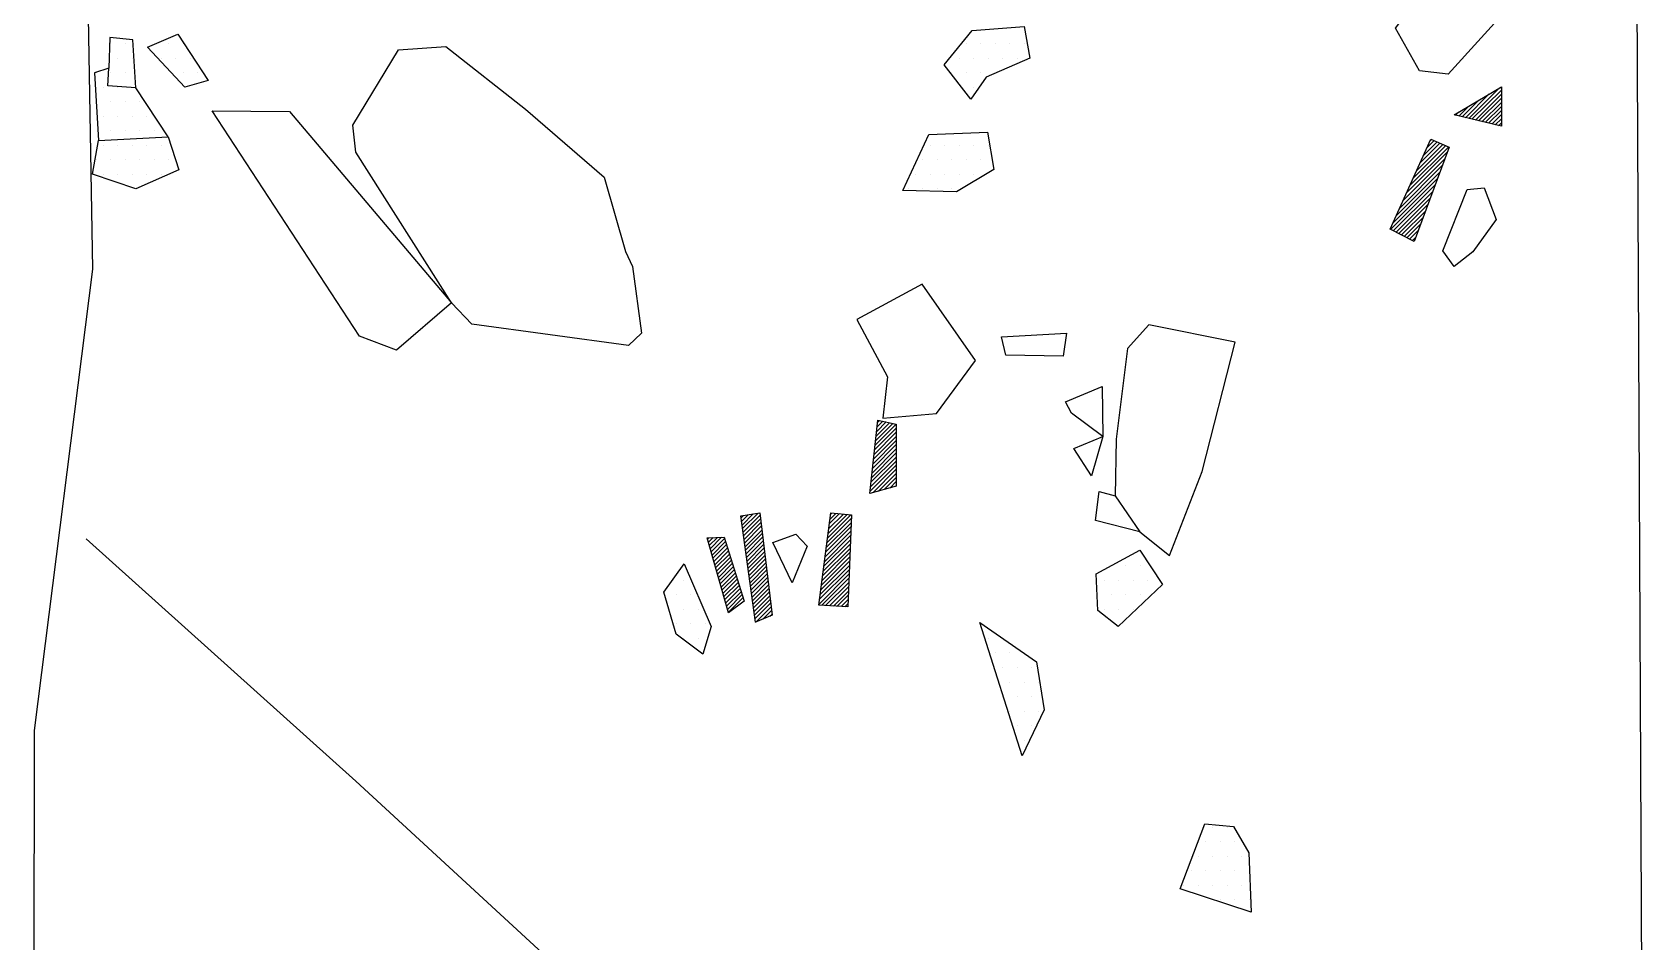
# Model space of a CAD drawing. Header units: metres. Extents: x -3.85 to -2.47, y -18.86 to -15.39.
# Drawn here: x -3.855 to -2.466, y -17.674 to -16.89 of the extents above; entities that cross this region are included whole.
import ezdxf

# ---------------------------------------------------------------- set-up
doc = ezdxf.new("R2010")
doc.units = ezdxf.units.M
doc.header["$LTSCALE"] = 25
doc.header["$MEASUREMENT"] = 0
doc.linetypes.add('STRICHPUNKTX2', pattern=[2, 1, -0.5, 0, -0.5])
doc.layers.get('0').update_dxf_attribs({"linetype": 'CONTINUOUS'})
for name, color, linetype in [('BEFUND', 1, 'CONTINUOUS'), ('GRABUNGSGRENZE', 3, 'STRICHPUNKTX2'), ('KNOCHEN', 2, 'CONTINUOUS'), ('KNOCHENSCHRAFF', 2, 'CONTINUOUS'), ('STEINE', 4, 'CONTINUOUS'), ('STEINESCHRAFF', 4, 'CONTINUOUS')]:
    doc.layers.add(name, color=color, linetype=linetype)

# ---------------------------------------------------------------- blocks, each defined once
blk = doc.blocks.new('*X3')
at = {"color": 0}
for p, q in [((-261.71, -1696.43), (-259.06, -1693.78)), ((-261.43, -1696.5), (-258.9, -1693.98)), ((-262.57, -1696.23), (-261.71, -1695.37)), ((-262.29, -1696.3), (-260.83, -1694.84)), ((-262, -1696.37), (-259.95, -1694.31)), ((-261.14, -1696.57), (-258.9, -1694.33)), ((-260.86, -1696.64), (-258.9, -1694.68)), ((-260.57, -1696.71), (-258.9, -1695.04)), ((-260.29, -1696.77), (-258.9, -1695.39)), ((-262.86, -1696.16), (-262.6, -1695.9)), ((-260, -1696.84), (-258.9, -1695.75)), ((-259.71, -1696.91), (-258.9, -1696.1)), ((-259.43, -1696.98), (-258.9, -1696.45)), ((-259.14, -1697.05), (-258.9, -1696.81)), ((-265.31, -1698.96), (-264.68, -1698.34)), ((-265.01, -1698.32), (-264.93, -1698.24)), ((-267.07, -1702.85), (-263.56, -1699.34)), ((-266.78, -1702.2), (-263.44, -1698.86)), ((-266.48, -1701.56), (-263.69, -1698.76)), ((-266.19, -1700.91), (-263.94, -1698.66)), ((-265.89, -1700.26), (-264.19, -1698.55)), ((-265.6, -1699.61), (-264.43, -1698.45)), ((-267.95, -1704.79), (-264.18, -1701.02)), ((-267.66, -1704.15), (-263.97, -1700.46)), ((-267.36, -1703.5), (-263.76, -1699.9)), ((-268.44, -1705.99), (-264.59, -1702.14)), ((-268.25, -1705.44), (-264.38, -1701.58)), ((-268.21, -1706.11), (-264.79, -1702.7)), ((-267.97, -1706.23), (-265, -1703.26)), ((-267.74, -1706.35), (-265.21, -1703.82)), ((-267.51, -1706.47), (-265.41, -1704.38)), ((-267.27, -1706.59), (-265.62, -1704.94)), ((-267.04, -1706.71), (-265.83, -1705.5)), ((-266.81, -1706.83), (-266.03, -1706.06)), ((-266.57, -1706.95), (-266.24, -1706.62)), ((-312.91, -1725), (-311.04, -1723.13)), ((-312.86, -1724.6), (-311.04, -1722.78)), ((-312.82, -1724.2), (-311.33, -1722.72)), ((-312.77, -1723.8), (-311.62, -1722.65)), ((-312.73, -1723.41), (-311.91, -1722.59)), ((-312.68, -1723.01), (-312.2, -1722.52)), ((-312.64, -1722.61), (-312.49, -1722.46)), ((-313.09, -1726.59), (-311.04, -1724.54)), ((-313.04, -1726.2), (-311.04, -1724.19)), ((-313, -1725.8), (-311.04, -1723.84)), ((-312.95, -1725.4), (-311.04, -1723.48)), ((-313.27, -1728.19), (-311.04, -1725.96)), ((-313.22, -1727.79), (-311.04, -1725.61)), ((-313.18, -1727.39), (-311.04, -1725.25)), ((-313.13, -1726.99), (-311.04, -1724.9)), ((-313.31, -1728.59), (-311.04, -1726.31)), ((-313.04, -1728.67), (-311.04, -1726.67)), ((-312.56, -1728.54), (-311.04, -1727.02)), ((-312.08, -1728.41), (-311.04, -1727.37)), ((-311.59, -1728.28), (-311.04, -1727.73)), ((-311.11, -1728.15), (-311.04, -1728.08)), ((-324.42, -1730.85), (-324.21, -1730.65)), ((-324.37, -1731.16), (-323.79, -1730.58)), ((-324.33, -1731.47), (-323.37, -1730.51)), ((-324.29, -1731.78), (-322.95, -1730.45)), ((-324.24, -1732.09), (-322.78, -1730.63)), ((-324.2, -1732.4), (-322.75, -1730.95)), ((-324.16, -1732.71), (-322.71, -1731.26)), ((-324.12, -1733.03), (-322.67, -1731.58)), ((-317.13, -1733.82), (-314.95, -1731.64)), ((-317.08, -1733.41), (-314.94, -1731.27)), ((-317.03, -1733.01), (-314.92, -1730.9)), ((-316.97, -1732.6), (-314.95, -1730.58)), ((-316.92, -1732.2), (-315.27, -1730.55)), ((-316.87, -1731.79), (-315.6, -1730.52)), ((-316.82, -1731.38), (-315.93, -1730.49)), ((-316.77, -1730.98), (-316.25, -1730.47)), ((-316.71, -1730.57), (-316.58, -1730.44)), ((-327.31, -1732.69), (-327.19, -1732.56)), ((-327.23, -1732.96), (-326.82, -1732.55)), ((-327.16, -1733.24), (-326.45, -1732.54)), ((-327.08, -1733.51), (-326.09, -1732.52)), ((-327, -1733.79), (-325.83, -1732.62)), ((-326.92, -1734.06), (-325.75, -1732.89)), ((-324.07, -1733.34), (-322.63, -1731.9)), ((-324.03, -1733.65), (-322.59, -1732.21)), ((-323.99, -1733.96), (-322.56, -1732.53)), ((-323.94, -1734.27), (-322.52, -1732.84)), ((-317.29, -1735.03), (-314.99, -1732.74)), ((-317.23, -1734.63), (-314.98, -1732.38)), ((-317.18, -1734.22), (-314.97, -1732.01)), ((-326.84, -1734.34), (-325.66, -1733.16)), ((-326.77, -1734.61), (-325.58, -1733.43)), ((-326.69, -1734.89), (-325.5, -1733.7)), ((-326.61, -1735.17), (-325.41, -1733.97)), ((-326.53, -1735.44), (-325.33, -1734.24)), ((-323.9, -1734.58), (-322.48, -1733.16)), ((-323.86, -1734.89), (-322.44, -1733.47)), ((-323.81, -1735.2), (-322.4, -1733.79)), ((-323.77, -1735.51), (-322.36, -1734.1)), ((-323.73, -1735.82), (-322.33, -1734.42)), ((-317.49, -1736.66), (-315.05, -1734.21)), ((-317.44, -1736.25), (-315.04, -1733.85)), ((-317.39, -1735.85), (-315.02, -1733.48)), ((-317.34, -1735.44), (-315.01, -1733.11)), ((-326.45, -1735.72), (-325.24, -1734.51)), ((-326.37, -1735.99), (-325.16, -1734.77)), ((-326.3, -1736.27), (-325.07, -1735.04)), ((-326.22, -1736.54), (-324.99, -1735.31)), ((-326.14, -1736.82), (-324.9, -1735.58)), ((-326.06, -1737.09), (-324.82, -1735.85)), ((-323.68, -1736.13), (-322.29, -1734.73)), ((-323.64, -1736.44), (-322.25, -1735.05)), ((-323.6, -1736.75), (-322.21, -1735.36)), ((-323.55, -1737.06), (-322.17, -1735.68)), ((-317.7, -1738.28), (-315.11, -1735.69)), ((-317.65, -1737.87), (-315.09, -1735.32)), ((-317.6, -1737.47), (-315.08, -1734.95)), ((-317.55, -1737.06), (-315.07, -1734.58)), ((-325.98, -1737.37), (-324.73, -1736.12)), ((-325.91, -1737.64), (-324.65, -1736.39)), ((-325.83, -1737.92), (-324.56, -1736.66)), ((-325.75, -1738.2), (-324.48, -1736.93)), ((-325.67, -1738.47), (-324.39, -1737.19)), ((-323.51, -1737.37), (-322.13, -1735.99)), ((-323.47, -1737.68), (-322.1, -1736.31)), ((-323.43, -1737.99), (-322.06, -1736.62)), ((-323.38, -1738.3), (-322.02, -1736.94)), ((-317.46, -1738.39), (-315.12, -1736.05)), ((-317.13, -1738.41), (-315.14, -1736.42)), ((-316.79, -1738.43), (-315.15, -1736.79)), ((-316.46, -1738.45), (-315.16, -1737.16)), ((-325.59, -1738.75), (-324.31, -1737.46)), ((-325.52, -1739.02), (-324.23, -1737.73)), ((-324.23, -1738.09), (-324.14, -1738)), ((-323.34, -1738.61), (-321.98, -1737.26)), ((-323.3, -1738.92), (-321.94, -1737.57)), ((-323.25, -1739.23), (-321.9, -1737.89)), ((-323.21, -1739.54), (-321.87, -1738.2)), ((-323.17, -1739.86), (-321.83, -1738.52)), ((-316.13, -1738.47), (-315.18, -1737.52)), ((-315.8, -1738.49), (-315.19, -1737.89)), ((-315.46, -1738.51), (-315.21, -1738.26)), ((-322.55, -1739.59), (-321.79, -1738.83)), ((-321.93, -1739.32), (-321.75, -1739.15))]:
    blk.add_line(p, q, dxfattribs=at)
blk = doc.blocks.new('*X6')
at = {"color": 0}
for p, q in [((-378.75, -1690), (-378.75, -1690)), ((-377.5, -1690), (-377.5, -1690)), ((-373.75, -1690), (-373.75, -1690)), ((-372.5, -1690), (-372.5, -1690)), ((-305, -1690), (-305, -1690)), ((-303.75, -1690), (-303.75, -1690)), ((-302.5, -1690), (-302.5, -1690)), ((-301.25, -1690), (-301.25, -1690)), ((-300, -1690), (-300, -1690)), ((-378.125, -1691.25), (-378.125, -1691.25)), ((-376.875, -1691.25), (-376.875, -1691.25)), ((-374.375, -1691.25), (-374.375, -1691.25)), ((-373.125, -1691.25), (-373.125, -1691.25)), ((-371.875, -1691.25), (-371.875, -1691.25)), ((-305.625, -1691.25), (-305.625, -1691.25)), ((-304.375, -1691.25), (-304.375, -1691.25)), ((-303.125, -1691.25), (-303.125, -1691.25)), ((-301.875, -1691.25), (-301.875, -1691.25)), ((-300.625, -1691.25), (-300.625, -1691.25)), ((-380, -1692.5), (-380, -1692.5)), ((-378.75, -1692.5), (-378.75, -1692.5)), ((-377.5, -1692.5), (-377.5, -1692.5)), ((-372.5, -1692.5), (-372.5, -1692.5)), ((-371.25, -1692.5), (-371.25, -1692.5)), ((-306.25, -1692.5), (-306.25, -1692.5)), ((-305, -1692.5), (-305, -1692.5)), ((-303.75, -1692.5), (-303.75, -1692.5)), ((-302.5, -1692.5), (-302.5, -1692.5)), ((-379.375, -1693.75), (-379.375, -1693.75)), ((-378.125, -1693.75), (-378.125, -1693.75)), ((-376.875, -1693.75), (-376.875, -1693.75)), ((-304.375, -1693.75), (-304.375, -1693.75)), ((-378.75, -1695), (-378.75, -1695)), ((-377.5, -1695), (-377.5, -1695)), ((-376.25, -1695), (-376.25, -1695)), ((-379.375, -1696.25), (-379.375, -1696.25)), ((-378.125, -1696.25), (-378.125, -1696.25)), ((-376.875, -1696.25), (-376.875, -1696.25)), ((-375.625, -1696.25), (-375.625, -1696.25)), ((-378.75, -1697.5), (-378.75, -1697.5)), ((-377.5, -1697.5), (-377.5, -1697.5)), ((-376.25, -1697.5), (-376.25, -1697.5)), ((-375, -1697.5), (-375, -1697.5)), ((-379.375, -1698.75), (-379.375, -1698.75)), ((-378.125, -1698.75), (-378.125, -1698.75)), ((-376.875, -1698.75), (-376.875, -1698.75)), ((-375.625, -1698.75), (-375.625, -1698.75)), ((-374.375, -1698.75), (-374.375, -1698.75)), ((-308.125, -1698.75), (-308.125, -1698.75)), ((-306.875, -1698.75), (-306.875, -1698.75)), ((-305.625, -1698.75), (-305.625, -1698.75)), ((-304.375, -1698.75), (-304.375, -1698.75)), ((-303.125, -1698.75), (-303.125, -1698.75)), ((-380, -1700), (-380, -1700)), ((-378.75, -1700), (-378.75, -1700)), ((-377.5, -1700), (-377.5, -1700)), ((-376.25, -1700), (-376.25, -1700)), ((-375, -1700), (-375, -1700)), ((-373.75, -1700), (-373.75, -1700)), ((-308.75, -1700), (-308.75, -1700)), ((-307.5, -1700), (-307.5, -1700)), ((-306.25, -1700), (-306.25, -1700)), ((-305, -1700), (-305, -1700)), ((-303.75, -1700), (-303.75, -1700)), ((-379.375, -1701.25), (-379.375, -1701.25)), ((-378.125, -1701.25), (-378.125, -1701.25)), ((-376.875, -1701.25), (-376.875, -1701.25)), ((-375.625, -1701.25), (-375.625, -1701.25)), ((-374.375, -1701.25), (-374.375, -1701.25)), ((-310, -1702.5), (-310, -1702.5)), ((-309.375, -1701.25), (-309.375, -1701.25)), ((-308.75, -1702.5), (-308.75, -1702.5)), ((-308.125, -1701.25), (-308.125, -1701.25)), ((-307.5, -1702.5), (-307.5, -1702.5)), ((-306.875, -1701.25), (-306.875, -1701.25)), ((-306.25, -1702.5), (-306.25, -1702.5)), ((-305.625, -1701.25), (-305.625, -1701.25)), ((-304.375, -1701.25), (-304.375, -1701.25)), ((-292.5, -1735), (-292.5, -1735)), ((-291.25, -1735), (-291.25, -1735)), ((-290, -1735), (-290, -1735)), ((-329.375, -1736.25), (-329.375, -1736.25)), ((-293.125, -1736.25), (-293.125, -1736.25)), ((-291.875, -1736.25), (-291.875, -1736.25)), ((-290.625, -1736.25), (-290.625, -1736.25)), ((-289.375, -1736.25), (-289.375, -1736.25)), ((-330, -1737.5), (-330, -1737.5)), ((-328.75, -1737.5), (-328.75, -1737.5)), ((-292.5, -1737.5), (-292.5, -1737.5)), ((-291.25, -1737.5), (-291.25, -1737.5)), ((-290, -1737.5), (-290, -1737.5)), ((-330, -1740), (-330, -1740)), ((-329.375, -1738.75), (-329.375, -1738.75)), ((-328.75, -1740), (-328.75, -1740)), ((-328.125, -1738.75), (-328.125, -1738.75)), ((-327.5, -1740), (-327.5, -1740)), ((-303.75, -1740), (-303.75, -1740)), ((-293.125, -1738.75), (-293.125, -1738.75)), ((-291.875, -1738.75), (-291.875, -1738.75)), ((-290.625, -1738.75), (-290.625, -1738.75)), ((-329.375, -1741.25), (-329.375, -1741.25)), ((-328.125, -1741.25), (-328.125, -1741.25)), ((-303.125, -1741.25), (-303.125, -1741.25)), ((-301.875, -1741.25), (-301.875, -1741.25)), ((-302.5, -1742.5), (-302.5, -1742.5)), ((-301.25, -1742.5), (-301.25, -1742.5)), ((-301.875, -1743.75), (-301.875, -1743.75)), ((-300.625, -1743.75), (-300.625, -1743.75)), ((-299.375, -1743.75), (-299.375, -1743.75)), ((-301.25, -1745), (-301.25, -1745)), ((-300, -1745), (-300, -1745)), ((-298.75, -1745), (-298.75, -1745)), ((-300.625, -1746.25), (-300.625, -1746.25)), ((-299.375, -1746.25), (-299.375, -1746.25)), ((-301.25, -1747.5), (-301.25, -1747.5)), ((-300, -1747.5), (-300, -1747.5)), ((-298.75, -1747.5), (-298.75, -1747.5)), ((-300.625, -1748.75), (-300.625, -1748.75)), ((-299.375, -1748.75), (-299.375, -1748.75)), ((-300, -1750), (-300, -1750)), ((-283.75, -1757.5), (-283.75, -1757.5)), ((-282.5, -1757.5), (-282.5, -1757.5)), ((-284.375, -1758.75), (-284.375, -1758.75)), ((-283.125, -1758.75), (-283.125, -1758.75)), ((-281.875, -1758.75), (-281.875, -1758.75)), ((-285, -1760), (-285, -1760)), ((-283.75, -1760), (-283.75, -1760)), ((-282.5, -1760), (-282.5, -1760)), ((-281.25, -1760), (-281.25, -1760)), ((-285.625, -1761.25), (-285.625, -1761.25)), ((-284.375, -1761.25), (-284.375, -1761.25)), ((-283.125, -1761.25), (-283.125, -1761.25)), ((-281.875, -1761.25), (-281.875, -1761.25)), ((-280.625, -1761.25), (-280.625, -1761.25)), ((-286.25, -1762.5), (-286.25, -1762.5)), ((-285, -1762.5), (-285, -1762.5)), ((-283.75, -1762.5), (-283.75, -1762.5)), ((-282.5, -1762.5), (-282.5, -1762.5)), ((-281.25, -1762.5), (-281.25, -1762.5)), ((-283.125, -1763.75), (-283.125, -1763.75)), ((-281.875, -1763.75), (-281.875, -1763.75)), ((-280.625, -1763.75), (-280.625, -1763.75))]:
    blk.add_line(p, q, dxfattribs=at)

msp = doc.modelspace()

# ---------------------------------------------------------------- linework, layer by layer
at = {"layer": 'BEFUND'}
msp.add_lwpolyline([(-2.4699, -18.0927), (-2.7155, -17.9647), (-2.9086, -17.8908), (-3.1812, -17.7986), (-3.3713, -17.7242), (-3.5762, -17.5356), (-3.8085, -17.3267)], dxfattribs=at)
at = {"layer": 'GRABUNGSGRENZE', "flags": 128}
msp.add_lwpolyline([(-3.8319, -15.4034), (-3.8029, -17.0943), (-3.8534, -17.4918), (-3.855, -18.856), (-2.4663, -18.0932), (-2.4784, -15.4127)], dxfattribs=at)
at = {"layer": 'KNOCHEN'}
for points in [[(-2.6298, -16.9613), (-2.589, -16.9369), (-2.589, -16.971), (-2.6298, -16.9613)], [(-2.6849, -17.0597), (-2.6497, -16.9822), (-2.6339, -16.9889), (-2.664, -17.0704), (-2.6849, -17.0597)], [(-3.1333, -17.2875), (-3.1262, -17.2243), (-3.1104, -17.2278), (-3.1104, -17.2813), (-3.1333, -17.2875)], [(-3.2317, -17.3985), (-3.2444, -17.3068), (-3.2281, -17.3043), (-3.2174, -17.3924), (-3.2317, -17.3985)], [(-3.1771, -17.3838), (-3.1669, -17.3043), (-3.1491, -17.3058), (-3.1522, -17.3853), (-3.1771, -17.3838)], [(-3.2551, -17.3904), (-3.2735, -17.3257), (-3.2587, -17.3252), (-3.2414, -17.3802), (-3.2551, -17.3904)]]:
    msp.add_lwpolyline(points, dxfattribs=at)
at = {"layer": 'STEINE'}
for points in [[(-2.6803, -16.8864), (-2.6334, -16.8248), (-2.6094, -16.8314), (-2.5809, -16.8666), (-2.6349, -16.9262), (-2.6594, -16.9231), (-2.6803, -16.8864)], [(-3.0462, -16.9476), (-3.0691, -16.918), (-3.0451, -16.8884), (-3.0003, -16.8849), (-2.9952, -16.9124), (-3.0329, -16.9287), (-3.0462, -16.9476)], [(-3.7657, -16.9378), (-3.7683, -16.8966), (-3.7881, -16.8945), (-3.7891, -16.921)], [(-3.7234, -16.9373), (-3.7555, -16.9027), (-3.7295, -16.8915), (-3.7035, -16.9317), (-3.7234, -16.9373)], [(-3.3412, -17.16), (-3.4763, -17.1417), (-3.4936, -17.1233), (-3.5761, -16.9934), (-3.5787, -16.97), (-3.5394, -16.9052), (-3.4987, -16.9022), (-3.4299, -16.9562), (-3.3621, -17.0148), (-3.3438, -17.079), (-3.3377, -17.0918), (-3.33, -17.1493), (-3.3412, -17.16)], [(-3.7377, -16.9801), (-3.7657, -16.9378), (-3.7897, -16.9363), (-3.7891, -16.921), (-3.8014, -16.9251), (-3.7978, -16.9832)], [(-3.7, -16.9577), (-3.6332, -16.9582), (-3.4936, -17.1233), (-3.541, -17.1641), (-3.5731, -17.1519), (-3.7, -16.9577)], [(-3.7978, -16.9832), (-3.7377, -16.9801), (-3.7285, -17.0087), (-3.7657, -17.025), (-3.8029, -17.0122), (-3.7978, -16.9832)], [(-3.1048, -17.0265), (-3.0823, -16.9781), (-3.0319, -16.9761), (-3.0263, -17.0082), (-3.0584, -17.0276), (-3.1048, -17.0265)], [(-2.6395, -17.0785), (-2.6186, -17.0255), (-2.6038, -17.024), (-2.5936, -17.0515), (-2.6135, -17.0791), (-2.6298, -17.0918), (-2.6395, -17.0785)], [(-3.0421, -17.1728), (-3.088, -17.1071), (-3.1445, -17.1376), (-3.118, -17.1871), (-3.1221, -17.2227), (-3.0757, -17.2187), (-3.0421, -17.1728)], [(-3.0161, -17.1682), (-3.0197, -17.1524), (-2.9636, -17.1494), (-2.9667, -17.1692), (-3.0161, -17.1682)], [(-2.9004, -17.3206), (-2.8749, -17.341), (-2.8469, -17.2686), (-2.8184, -17.157), (-2.8928, -17.1422), (-2.9111, -17.1626), (-2.9208, -17.2406), (-2.9218, -17.2895), (-2.9004, -17.3206)], [(-2.9325, -17.2385), (-2.9595, -17.2182), (-2.9646, -17.2085), (-2.933, -17.1952), (-2.9325, -17.2385)], [(-2.9422, -17.2722), (-2.9575, -17.2487), (-2.9325, -17.2385), (-2.9422, -17.2722)], [(-2.9004, -17.3206), (-2.9386, -17.3109), (-2.9356, -17.2859), (-2.9218, -17.2895)], [(-3.2001, -17.3644), (-3.2169, -17.3297), (-3.197, -17.3226), (-3.1873, -17.3328), (-3.2001, -17.3644)], [(-2.9193, -17.4021), (-2.9366, -17.3884), (-2.9381, -17.3568), (-2.9004, -17.3364), (-2.8811, -17.3659), (-2.9193, -17.4021)], [(-3.277, -17.4261), (-3.3, -17.4087), (-3.3107, -17.3726), (-3.2933, -17.3481), (-3.2699, -17.4021), (-3.277, -17.4261)], [(-3.0018, -17.5137), (-3.0385, -17.3986), (-2.9896, -17.4327), (-2.983, -17.474), (-3.0018, -17.5137)], [(-2.8658, -17.6284), (-2.8444, -17.5723), (-2.8199, -17.5744), (-2.8067, -17.5973), (-2.8046, -17.6483), (-2.8658, -17.6284)]]:
    msp.add_lwpolyline(points, dxfattribs=at)

# ---------------------------------------------------------------- block references
at = {"layer": 'KNOCHENSCHRAFF', "xscale": 0.01, "yscale": 0.01, "zscale": 0.01}
msp.add_blockref('*X3', (0, 0), dxfattribs=at)
at = {"layer": 'STEINESCHRAFF', "xscale": 0.01, "yscale": 0.01, "zscale": 0.01}
msp.add_blockref('*X6', (0, 0), dxfattribs=at)

doc.saveas('drawing.dxf')
